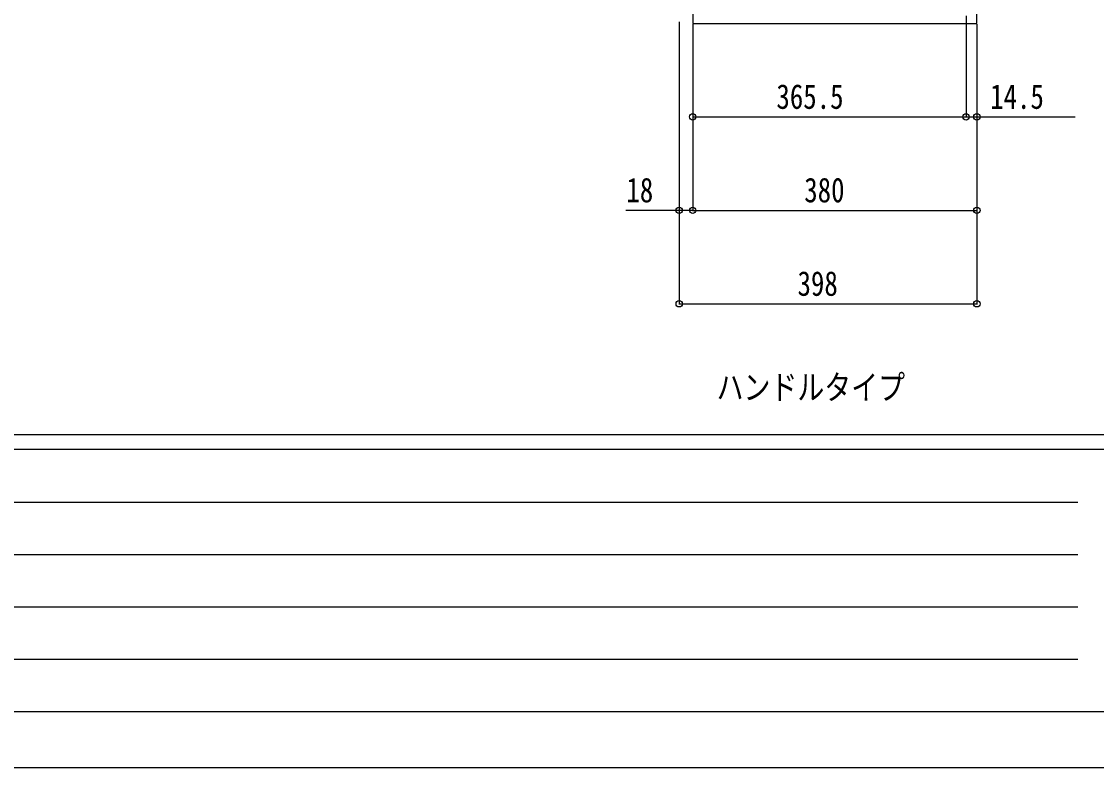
# Model space of a CAD drawing. Units: millimetres, scale not verified. Extents: x -4205 to 4205, y -2970 to 2970.
# Drawn here: x -2767 to -1330, y -2970 to -1972 of the extents above; entities that cross this region are included whole.
import ezdxf
from ezdxf.enums import TextEntityAlignment as Align

# ---------------------------------------------------------------- set-up
doc = ezdxf.new("R2010")
doc.units = ezdxf.units.MM
doc.header["$LTSCALE"] = 20
for name, color, linetype in [('0-1_USER1', 3, 'Continuous'), ('0-3_YKK_12', 2, 'Continuous'), ('0-5_YKK_D', 6, 'Continuous'), ('0-6_YKK_ZWAK', 7, 'Continuous')]:
    doc.layers.add(name, color=color, linetype=linetype)
doc.styles.add('ＭＳ ゴシック', font='')
doc.styles.get('ＭＳ ゴシック').set_extended_font_data('MS Gothic')

msp = doc.modelspace()

# ---------------------------------------------------------------- linework, layer by layer
at = {"layer": '0-3_YKK_12'}
msp.add_lwpolyline([(-1869.98, -1975), (-1489.98, -1975), (-1489.98, -1195), (-1869.98, -1195)], close=True, dxfattribs=at)
at = {"layer": '0-5_YKK_D'}
for p, q in [((-1504.48, -1964.75), (-1504.48, -2101)), ((-1504.48, -1964.75), (-1504.48, -2101)), ((-1887.98, -1973), (-1887.98, -2226)), ((-1887.98, -1973), (-1887.98, -2351)), ((-1869.98, -1976), (-1869.98, -2101)), ((-1869.98, -1976), (-1869.98, -2226)), ((-1869.98, -1976), (-1869.98, -2226)), ((-1489.98, -1976), (-1489.98, -2101)), ((-1489.98, -1976), (-1489.98, -2226)), ((-1489.98, -1976), (-1489.98, -2351)), ((-1869.98, -2100), (-1504.48, -2100)), ((-1869.98, -2225), (-1489.98, -2225)), ((-1887.98, -2350), (-1489.98, -2350))]:
    msp.add_line(p, q, dxfattribs=at)
for points in [[(-1504.48, -2100), (-1489.98, -2100), (-1358.58, -2100)], [(-1869.98, -2225), (-1887.98, -2225), (-1959.38, -2225)]]:
    msp.add_lwpolyline(points, dxfattribs=at)
for centre in [(-1869.98, -2100), (-1504.48, -2100), (-1504.48, -2100), (-1489.98, -2100), (-1887.98, -2225), (-1869.98, -2225), (-1869.98, -2225), (-1489.98, -2225), (-1887.98, -2350), (-1489.98, -2350)]:
    msp.add_circle(centre, 4.25, dxfattribs=at)
at = {"layer": '0-6_YKK_ZWAK'}
for p, q in [((3895.02, -2525), (-3904.98, -2525)), ((-1304.98, -2545), (-3904.98, -2545)), ((-3862.48, -2615), (-1354.98, -2615)), ((-3862.48, -2685), (-1354.98, -2685)), ((-3862.48, -2755), (-1354.98, -2755)), ((-3862.48, -2825), (-1354.98, -2825)), ((-3904.98, -2895), (-1304.98, -2895))]:
    msp.add_line(p, q, dxfattribs=at)
msp.add_lwpolyline([(-4205, -2970), (4205, -2970), (4205, 2970), (-4205, 2970)], close=True, dxfattribs=at)

# ---------------------------------------------------------------- texts
at = {"layer": '0-1_USER1', "style": 'ＭＳ ゴシック', "width": 0.8}
msp.add_text('ハンドルタイプ', height=32.99, dxfattribs=at).set_placement((-1838, -2488), align=Align.BOTTOM_LEFT)
at = {"layer": '0-5_YKK_D', "style": 'ＭＳ ゴシック', "width": 0.8}
for s, p in [('365.5', (-1758.03, -2099.2)), ('14.5', (-1472.18, -2099.2)), ('18', (-1958.58, -2224.2)), ('380', (-1720.78, -2224.2)), ('398', (-1729.78, -2349.2))]:
    msp.add_text(s, height=32.99, dxfattribs=at).set_placement(p, align=Align.BOTTOM_LEFT)

doc.saveas('drawing.dxf')
